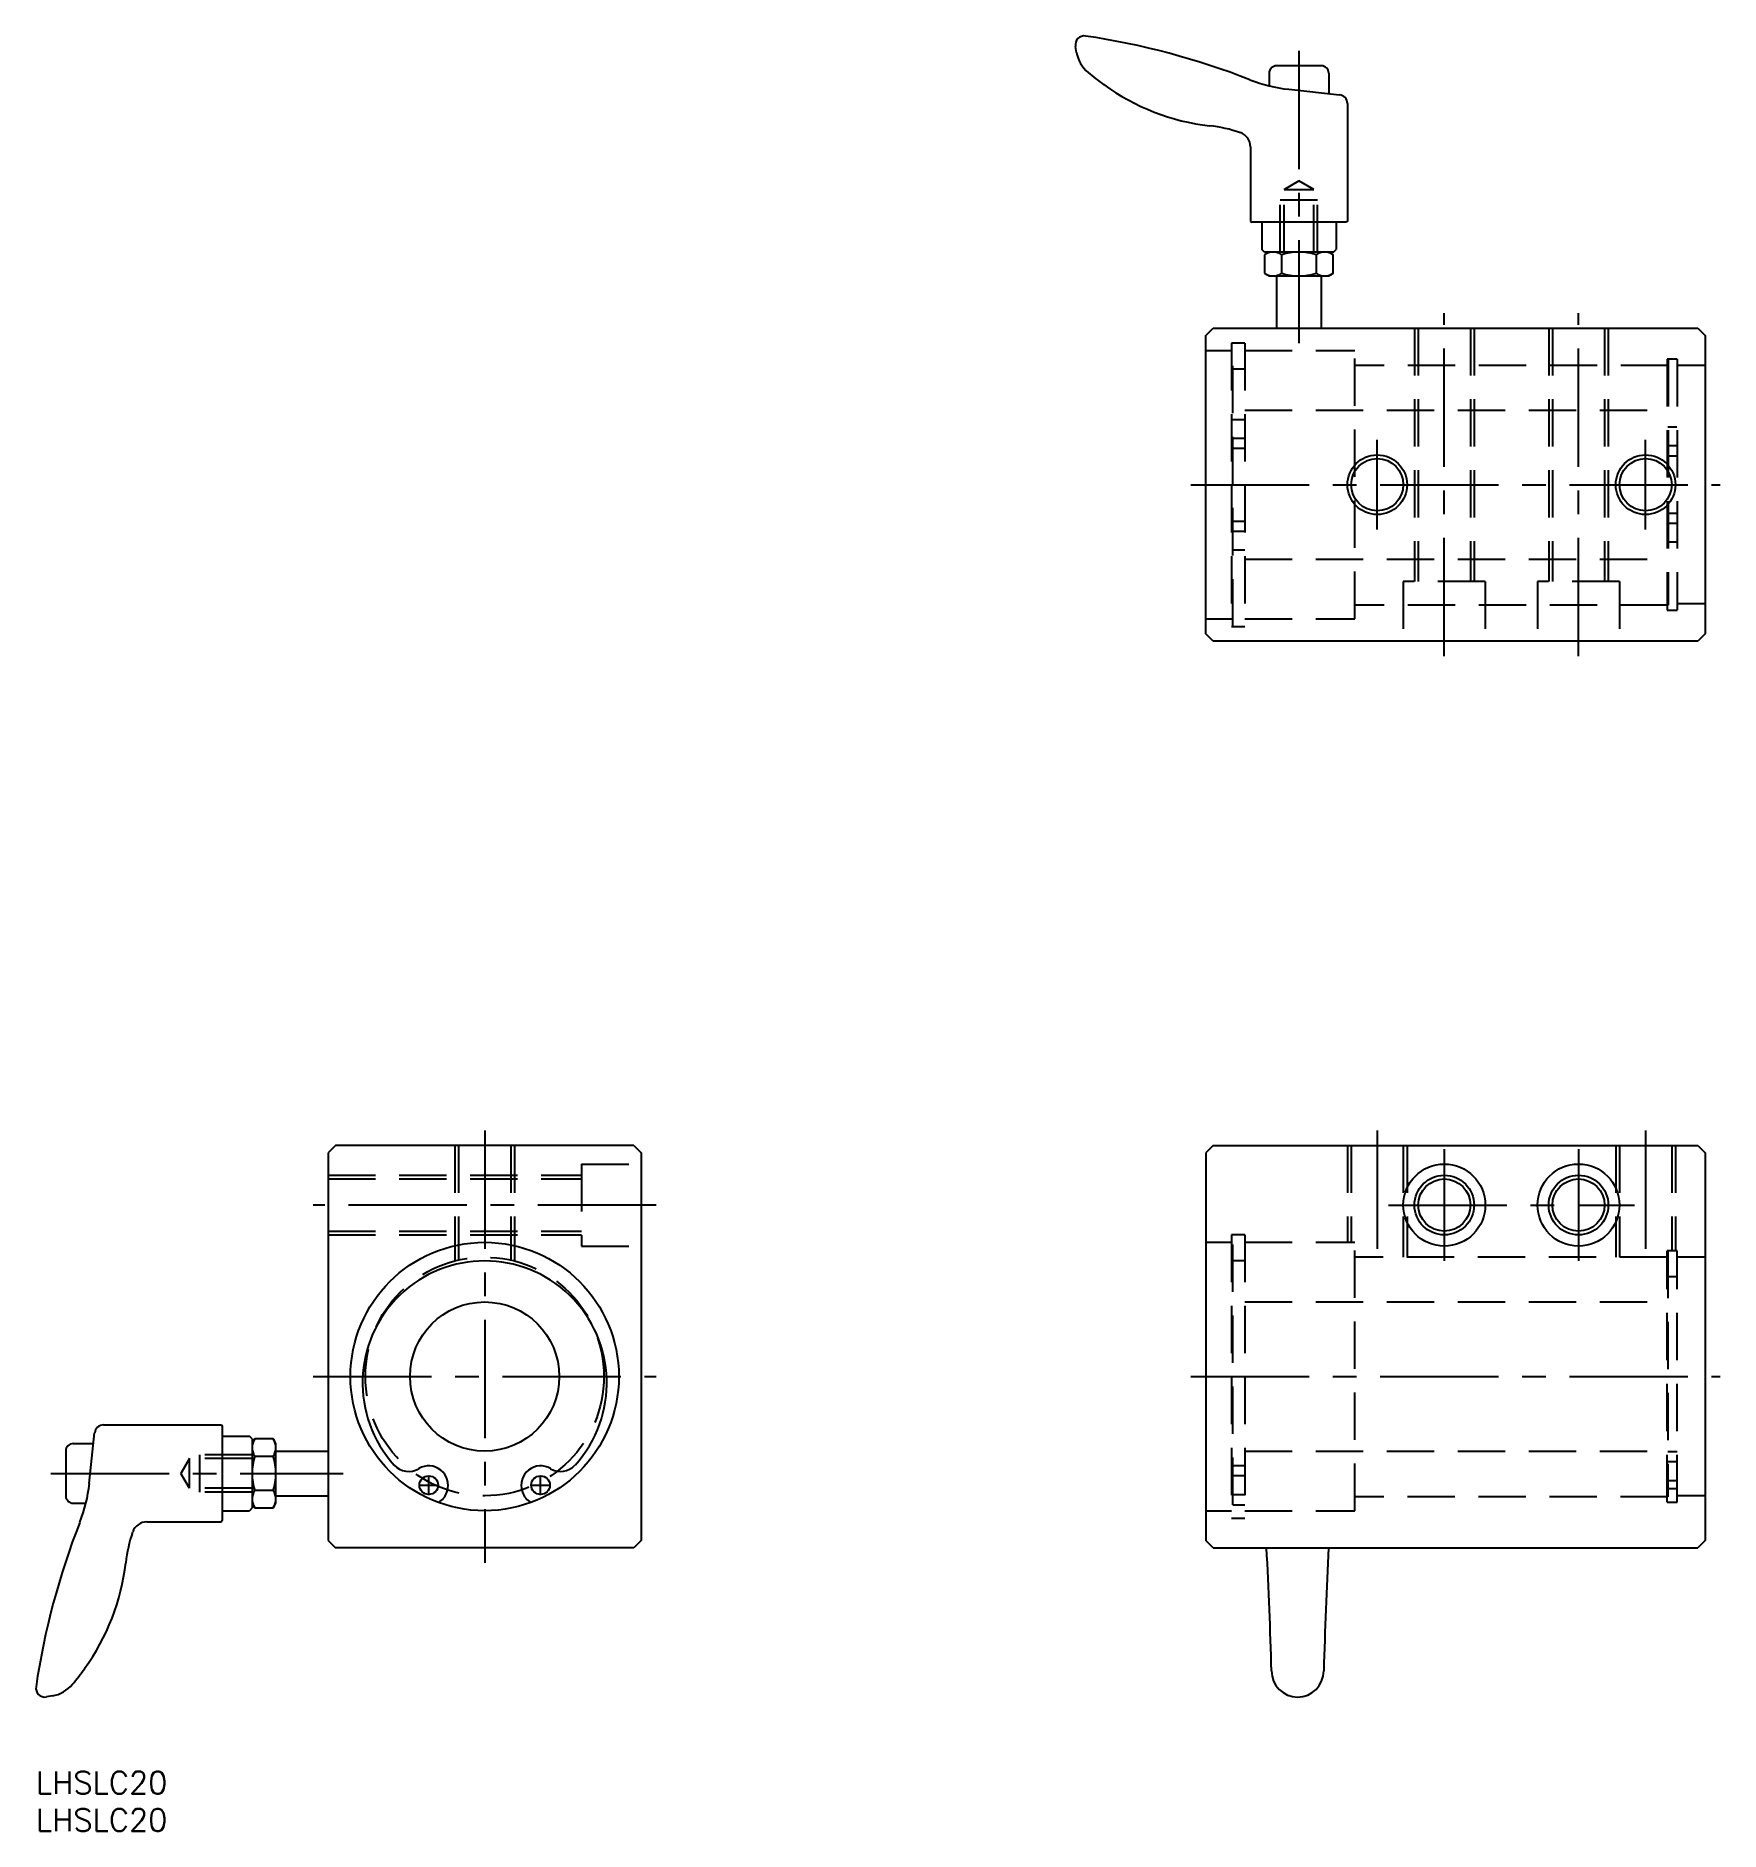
# Model space of a CAD drawing. Extents: x 0 to 226, y -8 to 233.
import ezdxf

# ---------------------------------------------------------------- set-up
doc = ezdxf.new("R2010")
doc.units = 0
doc.header["$LTSCALE"] = 0.5
doc.linetypes.add('CENTER', pattern=[50.8, 31.75, -6.35, 6.35, -6.35])
doc.linetypes.add('DASHED', pattern=[19.05, 12.7, -6.35])
for name, color, linetype in [('CENTER', 1, 'CENTER'), ('MSM_CENTER', 1, 'CENTER'), ('MSM_CONTINUOUS', 7, 'CONTINUOUS'), ('MSM_DASHED', 4, 'DASHED'), ('MSM_NARROW', 5, 'CONTINUOUS'), ('MSM_PART_NUMBER', 7, 'CONTINUOUS')]:
    doc.layers.add(name, color=color, linetype=linetype)
doc.styles.get("Standard").update_dxf_attribs({"font": 'txt.shx', "height": 3, "bigfont": 'bigfont.shx'})

# ---------------------------------------------------------------- blocks, each defined once
blk = doc.blocks.new('*U10')
at = {"layer": 'MSM_PART_NUMBER'}
blk.add_text('LHSLC20', height=3, dxfattribs=at).set_placement((0, -3))
blk = doc.blocks.new('*U11')
at = {"layer": 'MSM_PART_NUMBER'}
blk.add_text('LHSLC20', height=3, dxfattribs=at).set_placement((0, -8))

msp = doc.modelspace()

# ---------------------------------------------------------------- linework, layer by layer
at = {"layer": 'CENTER', "color": 1, "linetype": 'CENTER'}
for p, q in [((169.43, 230.81), (169.43, 191.61)), ((188.93, 149.61), (188.93, 195.61)), ((206.93, 149.61), (206.93, 195.61)), ((179.93, 166.61), (179.93, 178.61)), ((215.93, 166.61), (215.93, 178.61)), ((154.93, 172.61), (225.93, 172.61)), ((60.19, 85.98), (60.19, 27.98)), ((179.93, 85.98), (179.93, 66.98)), ((215.93, 85.98), (215.93, 66.98)), ((188.93, 83.48), (188.93, 68.48)), ((206.93, 83.48), (206.93, 68.48)), ((83.19, 75.98), (37.19, 75.98)), ((181.43, 75.98), (214.43, 75.98)), ((37.19, 52.98), (83.19, 52.98)), ((154.93, 52.98), (225.93, 52.98)), ((1.99, 39.98), (41.19, 39.98))]:
    msp.add_line(p, q, dxfattribs=at)
at = {"layer": 'MSM_CENTER', "color": 7, "linetype": 'CONTINUOUS'}
for p, q in [((172.43, 228.81), (166.43, 228.81)), ((165.43, 227.81), (165.43, 226.1)), ((173.43, 227.81), (173.43, 225.08)), ((162.93, 207.9), (163.13, 207.81)), ((175.72, 207.81), (163.13, 207.81)), ((164.43, 207.81), (164.43, 204.18)), ((174.43, 207.81), (174.43, 204.18)), ((175.93, 207.9), (175.72, 207.81)), ((164.79, 203.81), (164.43, 204.18)), ((174.06, 203.81), (164.79, 203.81)), ((165.43, 203.81), (164.81, 203.46)), ((164.81, 203.46), (164.81, 200.97)), ((167.12, 200.97), (167.12, 203.46)), ((171.74, 203.46), (171.74, 200.97)), ((174.04, 203.46), (173.43, 203.81)), ((174.04, 200.97), (174.04, 203.46)), ((174.06, 203.81), (174.43, 204.18)), ((164.81, 200.97), (165.43, 200.61)), ((165.43, 200.61), (173.43, 200.61)), ((166.43, 200.61), (166.43, 193.61)), ((172.43, 200.61), (172.43, 193.61)), ((173.43, 200.61), (174.04, 200.97)), ((156.93, 192.61), (157.93, 193.61)), ((157.93, 193.61), (222.93, 193.61)), ((222.93, 193.61), (223.93, 192.61)), ((156.93, 152.61), (156.93, 192.61)), ((223.93, 192.61), (223.93, 152.61)), ((157.93, 151.61), (156.93, 152.61)), ((223.93, 152.61), (222.93, 151.61)), ((222.93, 151.61), (157.93, 151.61)), ((40.19, 83.98), (39.19, 82.98)), ((39.19, 82.98), (39.19, 30.98)), ((80.19, 83.98), (40.19, 83.98)), ((80.19, 83.98), (81.19, 82.98)), ((81.19, 82.98), (81.19, 30.98)), ((157.93, 83.98), (156.93, 82.98)), ((156.93, 82.98), (156.93, 30.98)), ((157.93, 83.98), (222.93, 83.98)), ((222.93, 83.98), (223.93, 82.98)), ((223.93, 82.98), (223.93, 30.98)), ((24.9, 46.48), (24.99, 46.28)), ((24.99, 46.28), (24.99, 33.68)), ((4.99, 43.98), (7.72, 43.98)), ((24.99, 44.98), (28.62, 44.98)), ((28.99, 44.62), (28.62, 44.98)), ((28.99, 44.62), (28.99, 35.35)), ((29.34, 44.6), (28.99, 43.98)), ((31.83, 44.6), (29.34, 44.6)), ((32.19, 43.98), (31.83, 44.6)), ((32.19, 35.98), (32.19, 43.98)), ((3.99, 42.98), (3.99, 36.98)), ((29.34, 42.29), (31.83, 42.29)), ((32.19, 42.98), (39.19, 42.98)), ((31.83, 37.67), (29.34, 37.67)), ((32.19, 36.98), (39.19, 36.98)), ((4.99, 35.98), (6.7, 35.98)), ((24.99, 34.98), (28.62, 34.98)), ((28.99, 35.35), (28.62, 34.98)), ((28.99, 35.98), (29.34, 35.36)), ((29.34, 35.36), (31.83, 35.36)), ((31.83, 35.36), (32.19, 35.98)), ((24.9, 33.48), (24.99, 33.68)), ((39.19, 30.98), (40.19, 29.98)), ((80.19, 29.98), (40.19, 29.98)), ((81.19, 30.98), (80.19, 29.98)), ((157.93, 29.98), (156.93, 30.98)), ((157.93, 29.98), (173.41, 30.02)), ((173.41, 30.02), (222.93, 29.98)), ((223.93, 30.98), (222.93, 29.98))]:
    msp.add_line(p, q, dxfattribs=at)
at = {"layer": 'MSM_CENTER', "color": 12, "linetype": 'CONTINUOUS'}
msp.add_line((39.19, 56.98), (39.19, 56.98), dxfattribs=at)
at = {"layer": 'MSM_CENTER'}
for p, q in [((52.69, 37.08), (52.69, 39.71)), ((67.69, 37.08), (67.69, 39.71)), ((51.37, 38.4), (54, 38.4)), ((66.37, 38.4), (69, 38.4))]:
    msp.add_line(p, q, dxfattribs=at)
at = {"layer": 'MSM_CENTER', "color": 7, "linetype": 'CONTINUOUS'}
for centre, radius in [((179.93, 172.61), 3.5), ((215.93, 172.61), 3.5), ((188.93, 75.98), 5.5), ((188.93, 75.98), 3.5), ((206.93, 75.98), 5.5), ((206.93, 75.98), 3.5), ((60.19, 52.98), 10)]:
    msp.add_circle(centre, radius, dxfattribs=at)
for centre, radius, start, end in [((166.43, 227.81), 1, 90, 180), ((172.43, 227.81), 1, 0, 90), ((165.96, 201.77), 2.04, 55.6158, 124.3842), ((169.43, 196.17), 7.64, 72.412, 107.588), ((172.89, 201.77), 2.04, 55.6158, 124.3842), ((165.96, 202.66), 2.04, 235.6158, 304.3842), ((169.43, 208.26), 7.64, 252.412, 287.588), ((172.89, 202.66), 2.04, 235.6158, 304.3842), ((4.99, 42.98), 1, 90, 180), ((31.03, 43.45), 2.04, 145.6158, 214.3842), ((30.14, 43.45), 2.04, 325.6158, 34.3842), ((36.63, 39.98), 7.64, 162.412, 197.588), ((24.54, 39.98), 7.64, 342.412, 17.588), ((4.99, 36.98), 1, 180, 270), ((31.03, 36.52), 2.04, 145.6158, 214.3842), ((30.14, 36.52), 2.04, 325.6158, 34.3842)]:
    msp.add_arc(centre, radius, start, end, dxfattribs=at)
at = {"layer": 'MSM_CONTINUOUS'}
for p, q in [((139.59, 230.6), (139.44, 231.4)), ((168.07, 225.65), (174.85, 224.93)), ((175.93, 223.73), (175.93, 207.9)), ((162.93, 217.94), (162.93, 207.9)), ((9.07, 46.48), (24.9, 46.48)), ((7.15, 38.63), (7.87, 45.41)), ((55.12, 37.48), (55.16, 37.59)), ((65.22, 37.59), (65.25, 37.48)), ((14.87, 33.48), (24.9, 33.48)), ((2.2, 10.14), (1.4, 10))]:
    msp.add_line(p, q, dxfattribs=at)
for centre, radius in [((60.19, 52.98), 18), ((60.19, 52.98), 10), ((52.69, 38.4), 1.25), ((67.69, 38.4), 1.25)]:
    msp.add_circle(centre, radius, dxfattribs=at)
for centre, radius, start, end in [((140.63, 231.61), 1.2, 81.6349, 190), ((126.25, 133.86), 100, 68.5272, 81.6349), ((144.02, 231.38), 4.5, 190, 230.208), ((166.74, 258.65), 40, 230.208, 234.0475), ((170.18, 245.54), 20, 248.5272, 263.9426), ((160.87, 250.56), 30, 234.0475, 263.4319), ((174.73, 223.73), 1.2, 0, 83.9426), ((155.15, 200.89), 20, 71.2775, 83.4319), ((160.93, 217.94), 2, 0, 71.2775), ((60.19, 52.11), 16.38, 317.7445, 222.2555), ((9.07, 45.28), 1.2, 90, 173.9426), ((49.99, 42.84), 2.6, 222.2555, 301.2242), ((52.69, 38.4), 2.6, 341.9078, 121.2242), ((67.69, 38.4), 2.6, 58.7758, 198.0922), ((70.38, 42.84), 2.6, 238.7758, 317.7445), ((-12.73, 40.74), 20, 338.5272, 353.9426), ((52.75, 38.25), 2.5, 299.7221, 341.9078), ((67.63, 38.25), 2.5, 198.0922, 240.2779), ((98.94, -3.19), 100, 158.5272, 171.6349), ((31.91, 25.7), 20, 161.2775, 173.4319), ((14.87, 31.48), 2, 90, 161.2775), ((-633.89, -10.4), 800, 1.71041, 2.89439), ((972.39, -10.4), 800, 177.10434, 178.28959), ((-17.76, 31.42), 30, 324.0475, 353.4319), ((-25.85, 37.29), 40, 320.208, 324.0475), ((169.25, 13.48), 3.5, 180, 0), ((1.19, 11.18), 1.2, 171.6349, 280), ((1.42, 14.57), 4.5, 280, 320.208)]:
    msp.add_arc(centre, radius, start, end, dxfattribs=at)
at = {"layer": 'MSM_DASHED'}
for p, q in [((167.43, 212.21), (169.43, 213.37)), ((167.43, 203.81), (167.43, 212.21)), ((167.43, 212.21), (171.43, 212.21)), ((171.43, 212.21), (169.43, 213.37)), ((171.43, 203.81), (171.43, 212.21)), ((166.93, 203.81), (166.93, 210.81)), ((166.93, 210.81), (171.93, 210.81)), ((171.93, 203.81), (171.93, 210.81)), ((184.93, 193.61), (184.93, 159.61)), ((185.43, 193.61), (185.43, 159.61)), ((192.43, 193.61), (192.43, 159.61)), ((192.93, 193.61), (192.93, 159.61)), ((202.93, 193.61), (202.93, 159.61)), ((203.43, 193.61), (203.43, 159.61)), ((210.43, 193.61), (210.43, 159.61)), ((210.93, 193.61), (210.93, 159.61)), ((156.93, 190.61), (160.4, 190.61)), ((160.4, 191.61), (160.4, 153.61)), ((162.15, 191.61), (160.4, 191.61)), ((160.55, 153.61), (160.55, 191.61)), ((162.15, 191.61), (160.55, 191.61)), ((162.15, 191.61), (162.15, 153.61)), ((162.15, 190.61), (176.93, 190.61)), ((176.93, 154.61), (176.93, 190.61)), ((162.15, 188.11), (160.55, 188.11)), ((218.97, 188.61), (176.93, 188.61)), ((220.17, 189.46), (218.82, 189.46)), ((218.82, 189.46), (218.83, 155.76)), ((218.97, 189.46), (218.98, 156.46)), ((220.17, 189.46), (220.18, 155.76)), ((223.93, 188.61), (220.17, 188.61)), ((160.55, 181.36), (162.15, 181.36)), ((162.15, 182.61), (218.82, 182.61)), ((160.55, 178.86), (162.15, 178.86)), ((220.13, 180.31), (218.93, 180.31)), ((160.55, 177.51), (162.15, 177.51)), ((220.13, 177.81), (218.93, 177.81)), ((220.13, 176.46), (218.93, 176.46)), ((220.13, 168.76), (218.93, 168.76)), ((160.55, 167.71), (162.15, 167.71)), ((160.55, 166.36), (162.15, 166.36)), ((220.13, 167.41), (218.93, 167.41)), ((160.55, 163.86), (162.15, 163.86)), ((220.13, 164.91), (218.93, 164.91)), ((162.15, 162.61), (218.83, 162.61)), ((194.43, 159.61), (183.43, 159.61)), ((183.43, 159.61), (183.43, 151.61)), ((194.43, 159.61), (194.43, 151.61)), ((201.43, 159.61), (201.43, 151.61)), ((212.43, 159.61), (201.43, 159.61)), ((212.43, 159.61), (212.43, 151.61)), ((223.93, 156.61), (220.16, 156.61)), ((156.93, 154.61), (160.4, 154.61)), ((162.15, 154.61), (176.93, 154.61)), ((218.98, 156.46), (176.93, 156.46)), ((218.83, 155.76), (220.18, 155.76)), ((160.4, 153.61), (162.15, 153.61)), ((56.19, 83.98), (56.19, 68.47)), ((56.69, 83.98), (56.69, 68.59)), ((63.69, 83.98), (63.69, 68.59)), ((64.19, 83.98), (64.19, 68.47)), ((175.93, 83.98), (175.93, 70.98)), ((176.43, 83.98), (176.43, 70.98)), ((183.43, 83.98), (183.43, 68.98)), ((183.93, 83.98), (183.93, 68.98)), ((211.93, 83.98), (211.93, 68.98)), ((212.43, 83.98), (212.43, 68.98)), ((219.43, 83.98), (219.43, 69.83)), ((219.93, 83.98), (219.93, 69.83)), ((39.19, 79.98), (73.19, 79.98)), ((39.19, 79.48), (73.19, 79.48)), ((73.19, 81.48), (73.19, 70.48)), ((73.19, 81.48), (81.19, 81.48)), ((39.19, 72.48), (73.19, 72.48)), ((39.19, 71.98), (73.19, 71.98)), ((73.19, 70.48), (81.19, 70.48)), ((156.93, 70.98), (160.4, 70.98)), ((160.4, 71.98), (160.4, 33.98)), ((162.15, 71.98), (160.4, 71.98)), ((160.55, 35.75), (160.55, 71.98)), ((162.15, 71.98), (162.15, 33.98)), ((162.15, 70.98), (176.93, 70.98)), ((176.93, 34.98), (176.93, 70.98)), ((162.15, 68.48), (160.55, 68.48)), ((218.81, 68.98), (176.93, 68.98)), ((218.81, 36.13), (218.81, 69.83)), ((220.16, 69.83), (218.81, 69.83)), ((218.92, 69.83), (218.93, 36.83)), ((220.16, 36.13), (220.16, 69.83)), ((223.93, 68.98), (220.16, 68.98)), ((220.16, 66.33), (218.96, 66.33)), ((162.15, 62.98), (218.81, 62.98)), ((20.59, 41.98), (19.43, 39.98)), ((28.99, 41.98), (20.59, 41.98)), ((20.59, 37.98), (20.59, 41.98)), ((28.99, 42.48), (21.99, 42.48)), ((21.99, 37.48), (21.99, 42.48)), ((162.15, 41), (160.55, 41)), ((162.15, 42.98), (218.81, 42.98)), ((220.16, 42.88), (218.93, 42.88)), ((220.16, 41.53), (218.93, 41.53)), ((20.59, 37.98), (19.43, 39.98)), ((162.15, 39.65), (160.55, 39.65)), ((218.93, 39.03), (220.16, 39.03)), ((28.99, 37.98), (20.59, 37.98)), ((28.99, 37.48), (21.99, 37.48)), ((160.55, 37.15), (162.15, 37.15)), ((218.93, 36.83), (176.93, 36.83)), ((218.81, 36.13), (220.16, 36.13)), ((220.16, 37.89), (218.93, 37.89)), ((223.93, 36.98), (220.16, 36.98)), ((156.93, 34.98), (160.4, 34.98)), ((160.4, 33.98), (162.15, 33.98)), ((160.55, 35.75), (162.15, 35.75)), ((162.15, 34.98), (176.93, 34.98))]:
    msp.add_line(p, q, dxfattribs=at)
at = {"layer": 'MSM_DASHED', "linetype": 'DASHED'}
msp.add_circle((60.19, 52.98), 16, dxfattribs=at)
at = {"layer": 'MSM_NARROW'}
for centre in [(179.93, 172.61), (215.93, 172.61), (188.93, 75.98), (206.93, 75.98)]:
    msp.add_circle(centre, 4, dxfattribs=at)

# ---------------------------------------------------------------- block references
at = {"layer": 'MSM_CONTINUOUS'}
for name in ['*U10', '*U11']:
    msp.add_blockref(name, (0, 0), dxfattribs=at)

doc.saveas('drawing.dxf')
